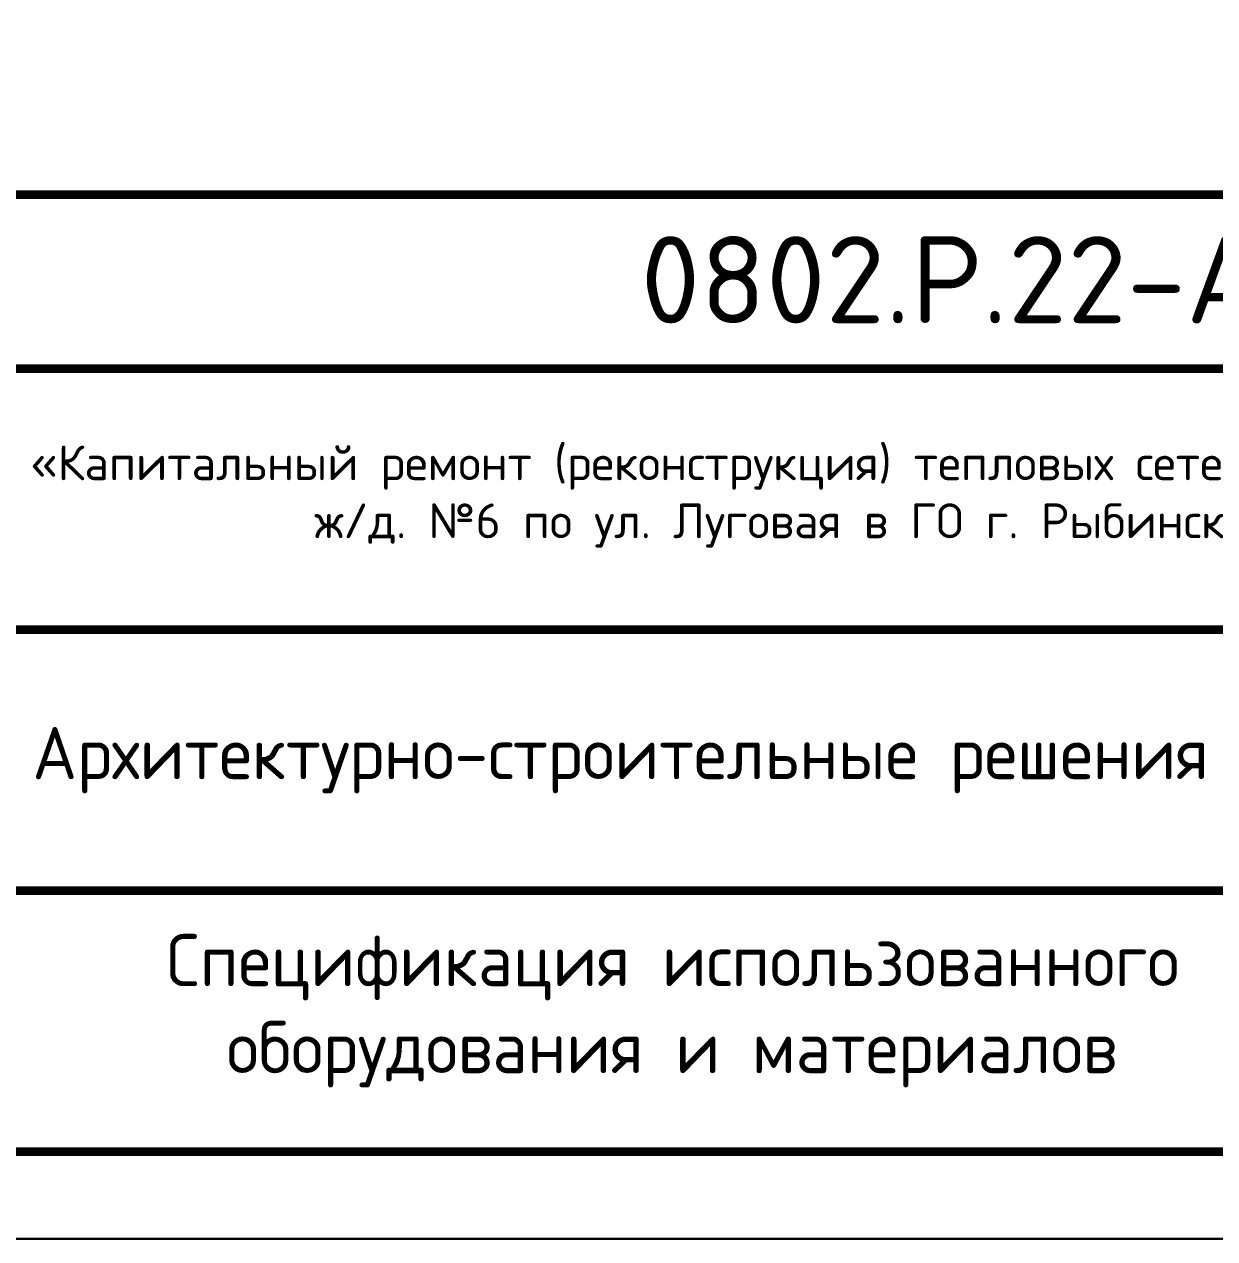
# Model space of a CAD drawing. Header units: millimetres. Extents: x 1601 to 14530, y 1157 to 3820.
# Drawn here: x 13009.2 to 13077.6, y 2831 to 2900.8 of the extents above; entities that cross this region are included whole.
import ezdxf
from ezdxf.enums import TextEntityAlignment as Align

# ---------------------------------------------------------------- set-up
doc = ezdxf.new("R2010")
doc.units = ezdxf.units.MM
doc.layers.add('Размерный', color=4, linetype='Continuous', lineweight=30)
doc.layers.add('Размеры на чертеже', color=250, linetype='Continuous', lineweight=25)
doc.styles.add('-ISOCPEUR-', font='isocpeur.TTF')
doc.styles.add('GOST', font='GOST Common.ttf')

# ---------------------------------------------------------------- blocks, each defined once
blk = doc.blocks.new('*U427')
blk.add_lwpolyline([(0, 0), (420, 0), (420, -297), (0, -297)], close=True)
at = {"const_width": 0.5}
blk.add_lwpolyline([(20, -5), (415, -5), (415, -292), (20, -292)], close=True, dxfattribs=at)
for points in [[(230, -292), (230, -237), (415, -237)], [(295, -247), (415, -247)], [(230, -262), (415, -262)], [(295, -277), (415, -277)]]:
    blk.add_lwpolyline(points, dxfattribs=at)
at = {"attachment_point": 5}
for s, insert, char_height, width, style in [('\\pi2.57236;{\\C7;«Капитальный ремонт (реконструкция) тепловых сетей от ТК-8013 по ул. Куйбышева,д.7 до ж/д. №6 по ул. Луговая в ГО г. Рыбинск Ярославской области».}', (353.292, -254.349), 2, 124.31117, '-ISOCPEUR-'), ('Архитектурно-строительные решения', (330, -269.5), 3, 70, 'GOST')]:
    blk.add_mtext(s, dxfattribs=dict(at, insert=insert, char_height=char_height, width=width, style=style))
at = {"style": 'GOST'}
blk.add_attdef('РАЗРАБОТАЛ', text='', height=2.5, dxfattribs=at).set_placement((250.501, -264.224), align=Align.MIDDLE_LEFT)
blk.add_attdef('ПРОВЕРИЛ', (250.749, -270.729), '', height=2.5, dxfattribs=at)
at = {"style": 'GOST', "flags": 8}
for tag, p in [('ЛИСТ', (387.603, -271.867)), ('ЛИСТОВ', (405.299, -271.865)), ('ФОРМАТ', (380.972, -294.745))]:
    blk.add_attdef(tag, text='', height=3, dxfattribs=at).set_placement(p, align=Align.MIDDLE_CENTER)
blk.add_attdef('ИМЯ_ЧЕРТЕЖА_001', (321.53, -284.988), '', height=3, dxfattribs=at)

msp = doc.modelspace()

# ---------------------------------------------------------------- linework, layer by layer
msp.add_line((12602.6464, 2830.9949), (13320.0553, 2830.9949))

# ---------------------------------------------------------------- block references
at = {"layer": 'Размеры на чертеже', "lineweight": 90}
ref = msp.add_blockref('*U427', (12713.4801, 3127.9949), dxfattribs=at)
ref.add_attrib('ИМЯ_ЧЕРТЕЖА_001', 'Спецификация использованного', (13017.385, 2845.507), dxfattribs={"layer": '0', "height": 3, "style": 'GOST', "flags": 8})
ref.add_attrib('ИМЯ_ЧЕРТЕЖА_002', 'оборудования и материалов', (13020.8463, 2840.507), dxfattribs={"layer": '0', "height": 3, "style": 'GOST'})

# ---------------------------------------------------------------- texts
at = {"layer": 'Размерный', "color": 7, "lineweight": 30, "insert": (12970.8805, 2888.6051), "char_height": 5, "width": 185, "attachment_point": 1, "style": '-ISOCPEUR-'}
msp.add_mtext('\\pi63.75,l10;0802.Р.22-АС.1.С', dxfattribs=at)

doc.saveas('drawing.dxf')
